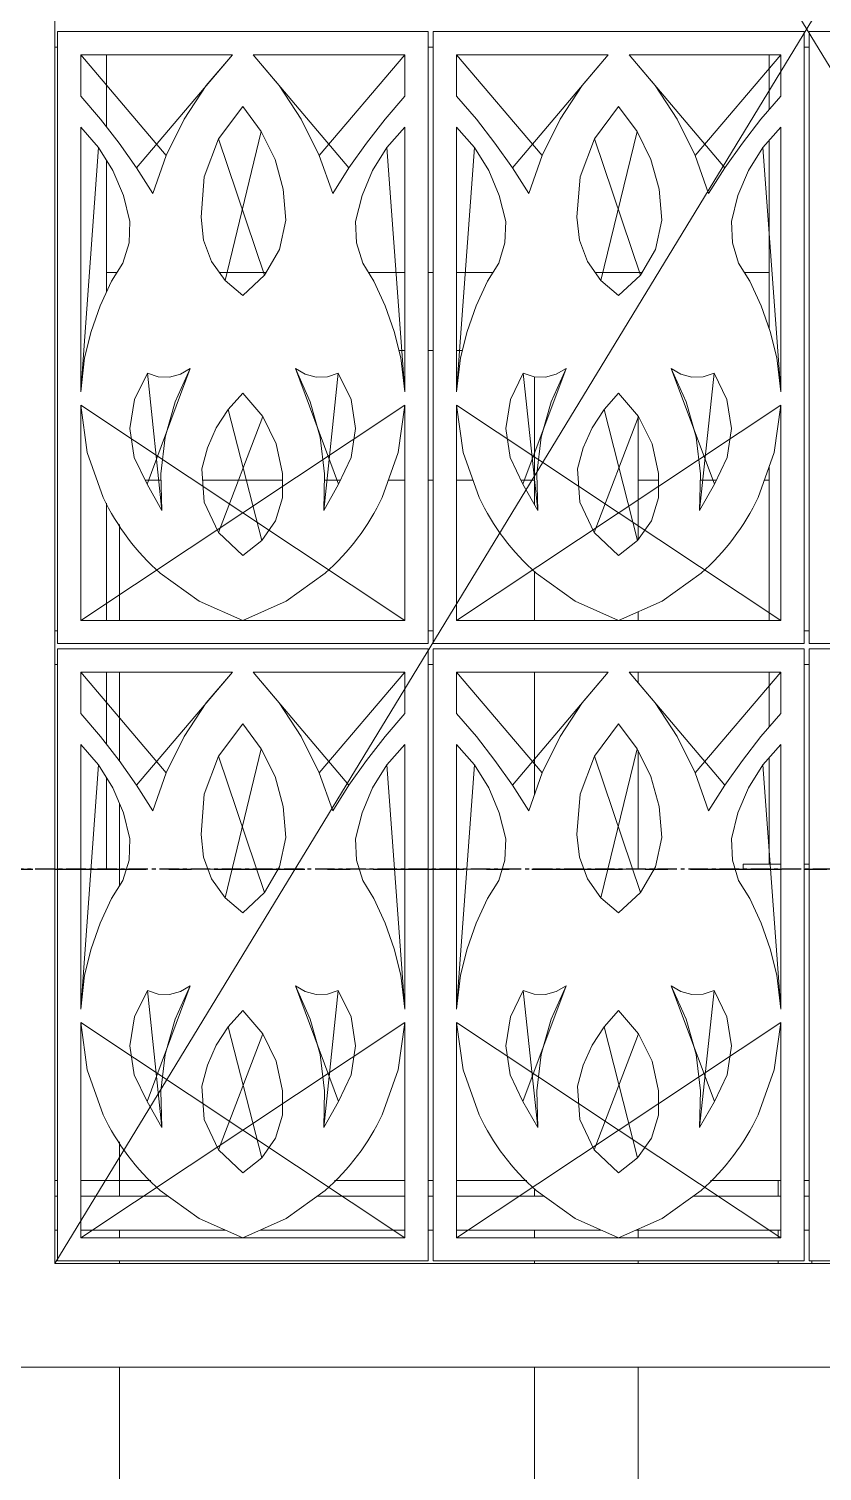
# Model space of a CAD drawing. Header units: millimetres. Extents: x -153298 to 620751, y -313239 to 250031.
# Drawn here: x 55608 to 57138, y 25166 to 27946 of the extents above; entities that cross this region are included whole.
import ezdxf

# ---------------------------------------------------------------- set-up
doc = ezdxf.new("R2010")
doc.units = ezdxf.units.MM
for name, pattern in [('CENTER', [2, 1.25, -0.25, 0.25, -0.25]), ('TA_GL_000.70000', [1.925, 0.7, -0.175, 0.175, -0.175, 0.7]), ('XKITLINE00', [0])]:
    doc.linetypes.add(name, pattern=pattern)
for name, color, linetype in [('000 - 0_SYM_DWG_GRIDLINE_MAIN_COLOR_251', 251, 'Continuous'), ('000 - EXISTING_BUILDING_MAIN_COLOR_251', 251, 'Continuous'), ('000 - EXISTING_BUILDING_MAIN_COLOR_3', 3, 'Continuous'), ('000 - GRID', 251, 'CENTER')]:
    doc.layers.add(name, color=color, linetype=linetype)
doc.layers.add('Part', color=2, linetype='Continuous', lineweight=0)
doc.styles.add('TA', font='', dxfattribs={"height": 4.5})
doc.styles.get('TA').set_extended_font_data('Cordia New')

# ---------------------------------------------------------------- blocks, each defined once
blk = doc.blocks.new('*A12811246')
at = {"layer": 'Part', "linetype": 'XKITLINE00', "lineweight": 0}
for p, q in [((503.858072, 14.447351), (503.858072, 16.416807)), ((505.458072, 13.900481), (505.458072, 15.81538)), ((503.858072, 12.658387), (503.858072, 13.416723)), ((505.458072, 12.658387), (505.458072, 12.791835)), ((503.858072, 9.973336), (503.858072, 11.862867)), ((505.458072, 11.697813), (505.458072, 11.863154)), ((505.458072, 8.822545), (505.458072, 10.654214)), ((503.858072, 3.778517), (503.858072, 3.896723)), ((503.858072, 3.138387), (503.858072, 3.258517)), ((505.458072, 3.138387), (505.458072, 3.258517)), ((503.858072, 2.742546), (503.858072, 2.782517)), ((505.458072, 2.742546), (505.458072, 2.782517)), ((503.858072, -3.177455), (503.858072, 1.142546)), ((505.458072, -3.177455), (505.458072, 1.142546))]:
    blk.add_line(p, q, dxfattribs=at)
blk = doc.blocks.new('*A12821247')
at = {"layer": 'Part', "linetype": 'XKITLINE00', "lineweight": 0}
for p, q in [((496.457912, 8.82254), (496.497911, 8.82254)), ((496.857919, 8.82254), (497.457888, 8.82254)), ((497.457888, 8.568038), (497.457888, 8.82254)), ((497.457888, 3.778517), (497.457888, 4.618911)), ((497.457888, 3.138387), (497.457888, 3.258517)), ((497.457888, 2.742546), (497.457888, 2.782517)), ((497.457888, -20.634477), (497.457888, 1.142546))]:
    blk.add_line(p, q, dxfattribs=at)
blk = doc.blocks.new('*A13051268')
at = {"layer": 'Part', "linetype": 'XKITLINE00', "lineweight": 0}
for p, q in [((496.457912, 8.822545), (496.497911, 8.822545)), ((496.857919, 8.822545), (497.561047, 8.822545)), ((498.821793, 8.822545), (499.902253, 8.822545)), ((501.154767, 8.822545), (501.857895, 8.822545)), ((502.217911, 8.822545), (502.297911, 8.822545)), ((502.657919, 8.822545), (503.361047, 8.822545)), ((504.621793, 8.822545), (505.702253, 8.822545)), ((506.954767, 8.822545), (507.657895, 8.822545)), ((508.017911, 8.822545), (508.097911, 8.822545)), ((496.457912, 4.022545), (496.497911, 4.022545)), ((496.857919, 4.022545), (497.941614, 4.022545)), ((500.7742, 4.022545), (501.857895, 4.022545)), ((502.217911, 4.022545), (502.297911, 4.022545)), ((502.657919, 4.022545), (503.741614, 4.022545)), ((506.5742, 4.022545), (507.657895, 4.022545)), ((508.017911, 4.022545), (508.097911, 4.022545))]:
    blk.add_line(p, q, dxfattribs=at)
blk = doc.blocks.new('*A17691722')
at = {"layer": '000 - EXISTING_BUILDING_MAIN_COLOR_3', "linetype": 'XKITLINE00', "lineweight": 0}
for p, q in [((496.457912, 40.822545), (519.657903, 2.742546)), ((519.657903, 40.822545), (496.457912, 2.742546)), ((496.457912, 2.742546), (496.457912, 40.822545)), ((496.457912, 2.742546), (519.657903, 2.742546)), ((398.857909, 1.142546), (521.257903, 1.142546))]:
    blk.add_line(p, q, dxfattribs=at)
blk = doc.blocks.new('*A17701723')
at = {"layer": 'Part', "linetype": 'XKITLINE00', "lineweight": 0}
for p, q in [((496.457912, 12.498517), (496.497911, 12.498517)), ((502.217911, 12.498517), (502.297911, 12.498517)), ((508.017911, 12.498517), (508.097911, 12.498517)), ((496.457912, 11.978517), (496.497911, 11.978517)), ((502.217911, 11.978517), (502.297911, 11.978517)), ((508.017911, 11.978517), (508.097911, 11.978517))]:
    blk.add_line(p, q, dxfattribs=at)
blk = doc.blocks.new('*A17711724')
at = {"layer": 'Part', "linetype": 'XKITLINE00', "lineweight": 0}
for p, q in [((496.457912, 21.498517), (496.497911, 21.498517)), ((502.217911, 21.498517), (502.297911, 21.498517)), ((508.017911, 21.498517), (508.097911, 21.498517))]:
    blk.add_line(p, q, dxfattribs=at)
blk = doc.blocks.new('*A17741727')
at = {"layer": 'Part', "linetype": 'XKITLINE00', "lineweight": 0}
for p, q in [((496.457912, 3.778517), (496.497911, 3.778517)), ((496.857919, 3.778517), (498.208691, 3.778517)), ((500.507123, 3.778517), (501.857895, 3.778517)), ((502.217911, 3.778517), (502.297911, 3.778517)), ((502.657919, 3.778517), (504.008691, 3.778517)), ((506.307123, 3.778517), (507.657895, 3.778517)), ((508.017911, 3.778517), (508.097911, 3.778517)), ((496.457912, 3.258517), (496.497911, 3.258517)), ((496.857919, 3.258517), (499.087711, 3.258517)), ((499.628117, 3.258517), (501.857895, 3.258517)), ((502.217911, 3.258517), (502.297911, 3.258517)), ((502.657919, 3.258517), (504.887711, 3.258517)), ((505.428117, 3.258517), (507.657895, 3.258517)), ((508.017911, 3.258517), (508.097911, 3.258517))]:
    blk.add_line(p, q, dxfattribs=at)
blk = doc.blocks.new('*A17821735')
at = {"layer": 'Part', "linetype": 'XKITLINE00', "lineweight": 0}
for p, q in [((497.257888, 18.022545), (497.41706, 18.022545)), ((498.998975, 18.022545), (499.717723, 18.022545)), ((501.298754, 18.022545), (501.857895, 18.022545)), ((502.217911, 18.022545), (502.297911, 18.022545)), ((502.657919, 18.022545), (503.21706, 18.022545)), ((504.798975, 18.022545), (505.517723, 18.022545)), ((507.098754, 18.022545), (507.477855, 18.022545)), ((508.457919, 18.022545), (509.01706, 18.022545)), ((510.598975, 18.022545), (511.317723, 18.022545)), ((512.898754, 18.022545), (513.457906, 18.022545)), ((501.768041, 16.822545), (501.857895, 16.822545)), ((502.217911, 16.822545), (502.297911, 16.822545)), ((502.657919, 16.822545), (502.747773, 16.822545)), ((508.457919, 16.822545), (508.547773, 16.822545)), ((513.368041, 16.822545), (513.457906, 16.822545))]:
    blk.add_line(p, q, dxfattribs=at)
blk = doc.blocks.new('*A17831736')
at = {"layer": 'Part', "linetype": 'XKITLINE00', "lineweight": 0}
for p, q in [((507.477855, 20.5352), (507.477855, 21.382575)), ((507.477855, 17.162535), (507.477855, 20.060929)), ((507.477855, 12.658387), (507.477855, 15.028372)), ((507.477855, 11.0152), (507.477855, 11.862575)), ((507.477855, 8.902545), (507.477855, 10.540929))]:
    blk.add_line(p, q, dxfattribs=at)
blk = doc.blocks.new('*A17851738')
at = {"layer": 'Part', "linetype": 'XKITLINE00', "lineweight": 0}
for p, q in [((507.0778, 8.902545), (507.657895, 8.902545)), ((507.0778, 8.822545), (507.0778, 8.902545)), ((508.017911, 8.902545), (508.097911, 8.902545)), ((508.457919, 8.902545), (508.6778, 8.902545)), ((508.6778, 8.822545), (508.6778, 8.902545)), ((507.0778, 8.822545), (507.657895, 8.822545)), ((508.017911, 8.822545), (508.097911, 8.822545)), ((508.457919, 8.822545), (508.6778, 8.822545))]:
    blk.add_line(p, q, dxfattribs=at)
blk = doc.blocks.new('*A18821831')
at = {"layer": 'Part', "linetype": 'XKITLINE00', "lineweight": 0}
for p, q in [((497.851866, 14.822545), (498.096596, 14.822545)), ((498.737393, 14.822545), (499.973782, 14.822545)), ((500.619218, 14.822545), (500.863948, 14.822545)), ((501.604797, 14.822545), (501.857895, 14.822545)), ((502.217911, 14.822545), (502.297911, 14.822545)), ((502.657919, 14.822545), (502.911017, 14.822545)), ((503.651866, 14.822545), (503.857937, 14.822545)), ((505.458241, 14.822545), (505.773782, 14.822545)), ((506.419218, 14.822545), (506.663948, 14.822545)), ((507.404797, 14.822545), (507.477855, 14.822545)), ((508.457919, 14.822545), (508.711017, 14.822545)), ((509.451866, 14.822545), (509.696596, 14.822545)), ((510.337393, 14.822545), (511.573782, 14.822545))]:
    blk.add_line(p, q, dxfattribs=at)
blk = doc.blocks.new('*A18831832')
at = {"layer": 'Part', "linetype": 'XKITLINE00', "lineweight": 0}
for p, q in [((503.857937, 14.447591), (503.857937, 16.416811)), ((503.857937, 12.658387), (503.857937, 13.416869)), ((503.857937, 9.972953), (503.857937, 11.862867))]:
    blk.add_line(p, q, dxfattribs=at)
blk = doc.blocks.new('*A18961845')
at = {"layer": 'Part', "linetype": 'XKITLINE00', "lineweight": 0}
for p, q in [((497.457906, 12.658387), (497.457906, 14.138881)), ((497.457906, 10.488857), (497.457906, 11.862695)), ((497.457906, 8.822545), (497.457906, 9.833771))]:
    blk.add_line(p, q, dxfattribs=at)
blk = doc.blocks.new('*A18971846')
at = {"layer": 'Part', "linetype": 'XKITLINE00', "lineweight": 0}
for p, q in [((505.458241, 13.900726), (505.458241, 15.815184)), ((505.458241, 12.658387), (505.458241, 12.79191)), ((505.458241, 11.697613), (505.458241, 11.863154)), ((505.458241, 8.822545), (505.458241, 10.653868))]:
    blk.add_line(p, q, dxfattribs=at)
blk = doc.blocks.new('*A19071856')
at = {"layer": 'Part', "linetype": 'XKITLINE00', "lineweight": 0}
for p, q in [((507.617855, 3.778517), (507.617855, 4.022545)), ((507.617855, 3.138387), (507.617855, 3.258517)), ((507.617855, 2.742546), (507.617855, 2.782517)), ((508.137855, 2.742546), (508.137855, 2.782517))]:
    blk.add_line(p, q, dxfattribs=at)
blk = doc.blocks.new('*A19081857')
at = {"layer": 'Part', "linetype": 'XKITLINE00', "lineweight": 0}
for p, q in [((497.257888, 20.267144), (497.257888, 21.382638)), ((497.257888, 17.72333), (497.257888, 19.752989)), ((497.257888, 12.658387), (497.257888, 14.469614)), ((497.257888, 10.747144), (497.257888, 11.862638)), ((497.257888, 8.822545), (497.257888, 10.232989)), ((496.457912, 8.822545), (496.497911, 8.822545)), ((496.857919, 8.822545), (497.257888, 8.822545))]:
    blk.add_line(p, q, dxfattribs=at)
blk = doc.blocks.new('*A19101859')
at = {"layer": '000 - EXISTING_BUILDING_MAIN_COLOR_251', "linetype": 'XKITLINE00', "lineweight": 0}
for p, q in [((496.497911, 12.302517), (496.497911, 21.742517)), ((496.497911, 21.742517), (502.217911, 21.742517)), ((502.217911, 21.742517), (502.217911, 12.302517)), ((502.297911, 12.302517), (502.297911, 21.742517)), ((502.297911, 21.742517), (508.017911, 21.742517)), ((508.017911, 21.742517), (508.017911, 12.302517)), ((513.817911, 21.742517), (508.097911, 21.742517)), ((508.097911, 21.742517), (508.097911, 12.302517)), ((496.857919, 21.382523), (499.197671, 21.383195)), ((498.177312, 19.830619), (496.857919, 21.382523)), ((496.857919, 20.745377), (496.857919, 21.382523)), ((499.197671, 21.383195), (497.718825, 19.638561)), ((499.197671, 21.383195), (498.795711, 20.90812)), ((500.996989, 19.638561), (499.518143, 21.383195)), ((499.920103, 20.90812), (499.518143, 21.383195)), ((499.518143, 21.383195), (501.857895, 21.382523)), ((501.857895, 21.382523), (500.538502, 19.830619)), ((501.857895, 21.382523), (501.857895, 20.745377)), ((502.657919, 21.382523), (504.997671, 21.383195)), ((503.977312, 19.830619), (502.657919, 21.382523)), ((502.657919, 20.745377), (502.657919, 21.382523)), ((504.997671, 21.383195), (503.518825, 19.638561)), ((504.997671, 21.383195), (504.595711, 20.90812)), ((506.796989, 19.638561), (505.318143, 21.383195)), ((505.720103, 20.90812), (505.318143, 21.383195)), ((505.318143, 21.383195), (507.657895, 21.382523)), ((507.657895, 21.382523), (506.338502, 19.830619)), ((507.657895, 21.382523), (507.657895, 20.745377)), ((497.162219, 20.39014), (496.857919, 20.745377)), ((498.795711, 20.90812), (498.453931, 20.388068)), ((500.261883, 20.388068), (499.920103, 20.90812)), ((501.553595, 20.39014), (501.857895, 20.745377)), ((502.962219, 20.39014), (502.657919, 20.745377)), ((504.595711, 20.90812), (504.253931, 20.388068)), ((506.061883, 20.388068), (505.720103, 20.90812)), ((507.353595, 20.39014), (507.657895, 20.745377)), ((498.984028, 20.086175), (499.357895, 20.585694)), ((499.357895, 20.585694), (499.644908, 20.201065)), ((504.784028, 20.086175), (505.157895, 20.585694)), ((505.157895, 20.585694), (505.444908, 20.201065)), ((496.857919, 20.266434), (496.857919, 16.186434)), ((497.132936, 19.952518), (496.857919, 20.266434)), ((497.449402, 20.020927), (497.162219, 20.39014)), ((498.453931, 20.388068), (498.177312, 19.830619)), ((500.538502, 19.830619), (500.261883, 20.388068)), ((501.553595, 20.39014), (501.266412, 20.020927)), ((501.582878, 19.952518), (501.857895, 20.266434)), ((501.857895, 20.266434), (501.857895, 16.186434)), ((502.657919, 20.266434), (502.657919, 16.186434)), ((502.932936, 19.952518), (502.657919, 20.266434)), ((503.249402, 20.020927), (502.962219, 20.39014)), ((504.253931, 20.388068), (503.977312, 19.830619)), ((506.338502, 19.830619), (506.061883, 20.388068)), ((507.353595, 20.39014), (507.066412, 20.020927)), ((507.382878, 19.952518), (507.657895, 20.266434)), ((507.657895, 20.266434), (507.657895, 16.186434)), ((497.718825, 19.638561), (497.449402, 20.020927)), ((498.763857, 19.502377), (498.984028, 20.086175)), ((498.984028, 20.086175), (499.695296, 17.983653)), ((499.644908, 20.201065), (499.084853, 17.901446)), ((499.644908, 20.201065), (499.856162, 19.770151)), ((501.266412, 20.020927), (500.996989, 19.638561)), ((503.518825, 19.638561), (503.249402, 20.020927)), ((504.563857, 19.502377), (504.784028, 20.086175)), ((504.784028, 20.086175), (505.495296, 17.983653)), ((505.444908, 20.201065), (504.884853, 17.901446)), ((505.444908, 20.201065), (505.656162, 19.770151)), ((507.066412, 20.020927), (506.796989, 19.638561)), ((497.132936, 19.952518), (496.857919, 16.186434)), ((497.132936, 19.952518), (497.354443, 19.598805)), ((498.177312, 19.830619), (497.969888, 19.243897)), ((500.745926, 19.243897), (500.538502, 19.830619)), ((501.361371, 19.598805), (501.582878, 19.952518)), ((501.582878, 19.952518), (501.857895, 16.186434)), ((502.932936, 19.952518), (502.657919, 16.186434)), ((502.932936, 19.952518), (503.154443, 19.598805)), ((503.977312, 19.830619), (503.769888, 19.243897)), ((506.545926, 19.243897), (506.338502, 19.830619)), ((507.161371, 19.598805), (507.382878, 19.952518)), ((507.382878, 19.952518), (507.657895, 16.186434)), ((497.354443, 19.598805), (497.516785, 19.214328)), ((497.969888, 19.243897), (497.718825, 19.638561)), ((499.856162, 19.770151), (499.984427, 19.307697)), ((500.996989, 19.638561), (500.745926, 19.243897)), ((501.199029, 19.214328), (501.361371, 19.598805)), ((503.154443, 19.598805), (503.316785, 19.214328)), ((503.769888, 19.243897), (503.518825, 19.638561)), ((505.656162, 19.770151), (505.784427, 19.307697)), ((506.796989, 19.638561), (506.545926, 19.243897)), ((506.999029, 19.214328), (507.161371, 19.598805)), ((498.714758, 18.880376), (498.763857, 19.502377)), ((504.514758, 18.880376), (504.563857, 19.502377)), ((497.615815, 18.808901), (497.516785, 19.214328)), ((500.025313, 18.829529), (499.984427, 19.307697)), ((501.099998, 18.808901), (501.199029, 19.214328)), ((503.415815, 18.808901), (503.316785, 19.214328)), ((505.825313, 18.829529), (505.784427, 19.307697)), ((506.899998, 18.808901), (506.999029, 19.214328)), ((497.615815, 18.808901), (497.603508, 18.481042)), ((498.752504, 18.525819), (498.714758, 18.880376)), ((500.025313, 18.829529), (499.924698, 18.381468)), ((501.112306, 18.481042), (501.099998, 18.808901)), ((503.415815, 18.808901), (503.403508, 18.481042)), ((504.552504, 18.525819), (504.514758, 18.880376)), ((505.825313, 18.829529), (505.724698, 18.381468)), ((506.912306, 18.481042), (506.899998, 18.808901)), ((497.603508, 18.481042), (497.50734, 18.167363)), ((498.878596, 18.192297), (498.752504, 18.525819)), ((501.208474, 18.167363), (501.112306, 18.481042)), ((503.403508, 18.481042), (503.30734, 18.167363)), ((504.678596, 18.192297), (504.552504, 18.525819)), ((507.008474, 18.167363), (506.912306, 18.481042)), ((499.924698, 18.381468), (499.695296, 17.983653)), ((505.724698, 18.381468), (505.495296, 17.983653)), ((497.333773, 17.888944), (497.50734, 18.167363)), ((499.084853, 17.901446), (498.878596, 18.192297)), ((501.382041, 17.888944), (501.208474, 18.167363)), ((503.133773, 17.888944), (503.30734, 18.167363)), ((504.884853, 17.901446), (504.678596, 18.192297)), ((507.182041, 17.888944), (507.008474, 18.167363)), ((497.333773, 17.888944), (497.159609, 17.508841)), ((499.357895, 17.672135), (499.084853, 17.901446)), ((499.695296, 17.983653), (499.357895, 17.672135)), ((501.556205, 17.508841), (501.382041, 17.888944)), ((503.133773, 17.888944), (502.959609, 17.508841)), ((505.157895, 17.672135), (504.884853, 17.901446)), ((505.495296, 17.983653), (505.157895, 17.672135)), ((507.356205, 17.508841), (507.182041, 17.888944)), ((497.159609, 17.508841), (497.021038, 17.114367)), ((501.694776, 17.114367), (501.556205, 17.508841)), ((502.959609, 17.508841), (502.821038, 17.114367)), ((507.494776, 17.114367), (507.356205, 17.508841)), ((497.021038, 17.114367), (496.919228, 16.708848)), ((501.796585, 16.708848), (501.694776, 17.114367)), ((502.821038, 17.114367), (502.719228, 16.708848)), ((507.596585, 16.708848), (507.494776, 17.114367)), ((496.919228, 16.708848), (496.857919, 16.186434)), ((501.857895, 16.186434), (501.796585, 16.708848)), ((502.719228, 16.708848), (502.657919, 16.186434)), ((507.657895, 16.186434), (507.596585, 16.708848)), ((497.687051, 16.065111), (497.886307, 16.471741)), ((498.545884, 16.545792), (497.881119, 14.761918)), ((497.886307, 16.471741), (498.108994, 14.356827)), ((497.886307, 16.471741), (498.05231, 16.41699)), ((498.545884, 16.545792), (498.31483, 16.029249)), ((498.396155, 16.455593), (498.545884, 16.545792)), ((500.16993, 16.545792), (500.834695, 14.761918)), ((500.400984, 16.029249), (500.16993, 16.545792)), ((500.16993, 16.545792), (500.319659, 16.455593)), ((500.829507, 16.471741), (500.60682, 14.356827)), ((500.663504, 16.41699), (500.829507, 16.471741)), ((500.829507, 16.471741), (501.028763, 16.065111)), ((503.487051, 16.065111), (503.686307, 16.471741)), ((504.345884, 16.545792), (503.681119, 14.761918)), ((503.686307, 16.471741), (503.908994, 14.356827)), ((503.686307, 16.471741), (503.85231, 16.41699)), ((504.345884, 16.545792), (504.11483, 16.029249)), ((504.196155, 16.455593), (504.345884, 16.545792)), ((505.96993, 16.545792), (506.634695, 14.761918)), ((506.200984, 16.029249), (505.96993, 16.545792)), ((505.96993, 16.545792), (506.119659, 16.455593)), ((506.629507, 16.471741), (506.40682, 14.356827)), ((506.463504, 16.41699), (506.629507, 16.471741)), ((506.629507, 16.471741), (506.828763, 16.065111)), ((498.05231, 16.41699), (498.22702, 16.411456)), ((498.22702, 16.411456), (498.396155, 16.455593)), ((500.319659, 16.455593), (500.488793, 16.411456)), ((500.488793, 16.411456), (500.663504, 16.41699)), ((503.85231, 16.41699), (504.02702, 16.411456)), ((504.02702, 16.411456), (504.196155, 16.455593)), ((506.119659, 16.455593), (506.288793, 16.411456)), ((506.288793, 16.411456), (506.463504, 16.41699)), ((497.617637, 15.617637), (497.687051, 16.065111)), ((498.31483, 16.029249), (498.163059, 15.484118)), ((499.132818, 15.912025), (499.357895, 16.16272)), ((499.357895, 16.16272), (499.665902, 15.80632)), ((500.552755, 15.484118), (500.400984, 16.029249)), ((501.028763, 16.065111), (501.098177, 15.617637)), ((503.417637, 15.617637), (503.487051, 16.065111)), ((504.11483, 16.029249), (503.963059, 15.484118)), ((504.932818, 15.912025), (505.157895, 16.16272)), ((505.157895, 16.16272), (505.465902, 15.80632)), ((506.352755, 15.484118), (506.200984, 16.029249)), ((506.828763, 16.065111), (506.898177, 15.617637)), ((501.857895, 12.658387), (496.857919, 15.978957)), ((501.857895, 15.978957), (496.857919, 12.658387)), ((496.857919, 12.658387), (496.857919, 15.978957)), ((496.857919, 15.978957), (496.959356, 15.249821)), ((498.94957, 15.62931), (499.132818, 15.912025)), ((499.665902, 15.80632), (498.982075, 14.014752)), ((499.132818, 15.912025), (499.651025, 13.890287)), ((499.665902, 15.80632), (499.87561, 15.384524)), ((501.756458, 15.249821), (501.857895, 15.978957)), ((501.857895, 15.978957), (501.857895, 12.658387)), ((507.657895, 12.658387), (502.657919, 15.978957)), ((507.657895, 15.978957), (502.657919, 12.658387)), ((502.657919, 12.658387), (502.657919, 15.978957)), ((502.657919, 15.978957), (502.759356, 15.249821)), ((504.74957, 15.62931), (504.932818, 15.912025)), ((505.465902, 15.80632), (504.782075, 14.014752)), ((504.932818, 15.912025), (505.451025, 13.890287)), ((505.465902, 15.80632), (505.67561, 15.384524)), ((507.556458, 15.249821), (507.657895, 15.978957)), ((507.657895, 15.978957), (507.657895, 12.658387)), ((497.684335, 15.16975), (497.617637, 15.617637)), ((498.812631, 15.321487), (498.94957, 15.62931)), ((501.098177, 15.617637), (501.031479, 15.16975)), ((503.484335, 15.16975), (503.417637, 15.617637)), ((504.612631, 15.321487), (504.74957, 15.62931)), ((506.898177, 15.617637), (506.831479, 15.16975)), ((498.163059, 15.484118), (498.093936, 14.922491)), ((499.87561, 15.384524), (499.973846, 14.92383)), ((500.621878, 14.922491), (500.552755, 15.484118)), ((503.963059, 15.484118), (503.893936, 14.922491)), ((505.67561, 15.384524), (505.773846, 14.92383)), ((506.421878, 14.922491), (506.352755, 15.484118)), ((496.959356, 15.249821), (497.205602, 14.55607)), ((497.881119, 14.761918), (497.684335, 15.16975)), ((498.725347, 14.996081), (498.812631, 15.321487)), ((501.031479, 15.16975), (500.834695, 14.761918)), ((501.510212, 14.55607), (501.756458, 15.249821)), ((502.759356, 15.249821), (503.005602, 14.55607)), ((503.681119, 14.761918), (503.484335, 15.16975)), ((504.525347, 14.996081), (504.612631, 15.321487)), ((506.831479, 15.16975), (506.634695, 14.761918)), ((507.310212, 14.55607), (507.556458, 15.249821)), ((498.093936, 14.922491), (498.108994, 14.356827)), ((498.761087, 14.481185), (498.725347, 14.996081)), ((499.97361, 14.551665), (499.973846, 14.92383)), ((500.60682, 14.356827), (500.621878, 14.922491)), ((503.893936, 14.922491), (503.908994, 14.356827)), ((504.561087, 14.481185), (504.525347, 14.996081)), ((505.77361, 14.551665), (505.773846, 14.92383)), ((506.40682, 14.356827), (506.421878, 14.922491)), ((498.108994, 14.356827), (497.881119, 14.761918)), ((500.834695, 14.761918), (500.60682, 14.356827)), ((503.908994, 14.356827), (503.681119, 14.761918)), ((506.634695, 14.761918), (506.40682, 14.356827)), ((498.982075, 14.014752), (498.761087, 14.481185)), ((499.97361, 14.551665), (499.862653, 14.196425)), ((504.782075, 14.014752), (504.561087, 14.481185)), ((505.77361, 14.551665), (505.662653, 14.196425)), ((499.357895, 13.660981), (498.982075, 14.014752)), ((499.862653, 14.196425), (499.651025, 13.890287)), ((505.157895, 13.660981), (504.782075, 14.014752)), ((505.662653, 14.196425), (505.451025, 13.890287)), ((499.651025, 13.890287), (499.357895, 13.660981)), ((505.451025, 13.890287), (505.157895, 13.660981)), ((498.086609, 13.385891), (498.685244, 12.957448)), ((500.03057, 12.957448), (500.629205, 13.385891)), ((503.886609, 13.385891), (504.485244, 12.957448)), ((505.83057, 12.957448), (506.429205, 13.385891)), ((498.685244, 12.957448), (499.357919, 12.658387)), ((499.357919, 12.658387), (500.03057, 12.957448)), ((504.485244, 12.957448), (505.157919, 12.658387)), ((505.157919, 12.658387), (505.83057, 12.957448)), ((501.857895, 12.658387), (496.857919, 12.658387)), ((507.657895, 12.658387), (502.657919, 12.658387)), ((502.217911, 12.302517), (496.497911, 12.302517)), ((508.017911, 12.302517), (502.297911, 12.302517)), ((508.097911, 12.302517), (513.817911, 12.302517)), ((496.497911, 2.782517), (496.497911, 12.222517)), ((496.497911, 12.222517), (502.217911, 12.222517)), ((502.217911, 12.222517), (502.217911, 2.782517)), ((502.297911, 2.782517), (502.297911, 12.222517)), ((502.297911, 12.222517), (508.017911, 12.222517)), ((508.017911, 12.222517), (508.017911, 2.782517)), ((513.817911, 12.222517), (508.097911, 12.222517)), ((508.097911, 12.222517), (508.097911, 2.782517)), ((496.857919, 11.862523), (499.197671, 11.863195)), ((498.177312, 10.310619), (496.857919, 11.862523)), ((496.857919, 11.225377), (496.857919, 11.862523)), ((499.197671, 11.863195), (497.718825, 10.118561)), ((499.197671, 11.863195), (498.795711, 11.38812)), ((500.996989, 10.118561), (499.518143, 11.863195)), ((499.920103, 11.38812), (499.518143, 11.863195)), ((499.518143, 11.863195), (501.857895, 11.862523)), ((501.857895, 11.862523), (500.538502, 10.310619)), ((501.857895, 11.862523), (501.857895, 11.225377)), ((502.657919, 11.862523), (504.997671, 11.863195)), ((503.977312, 10.310619), (502.657919, 11.862523)), ((502.657919, 11.225377), (502.657919, 11.862523)), ((504.997671, 11.863195), (503.518825, 10.118561)), ((504.997671, 11.863195), (504.595711, 11.38812)), ((506.796989, 10.118561), (505.318143, 11.863195)), ((505.720103, 11.38812), (505.318143, 11.863195)), ((505.318143, 11.863195), (507.657895, 11.862523)), ((507.657895, 11.862523), (506.338502, 10.310619)), ((507.657895, 11.862523), (507.657895, 11.225377)), ((498.795711, 11.38812), (498.453931, 10.868068)), ((500.261883, 10.868068), (499.920103, 11.38812)), ((504.595711, 11.38812), (504.253931, 10.868068)), ((506.061883, 10.868068), (505.720103, 11.38812)), ((497.162219, 10.87014), (496.857919, 11.225377)), ((501.553595, 10.87014), (501.857895, 11.225377)), ((502.962219, 10.87014), (502.657919, 11.225377)), ((507.353595, 10.87014), (507.657895, 11.225377)), ((498.984028, 10.566175), (499.357895, 11.065694)), ((499.357895, 11.065694), (499.644908, 10.681065)), ((504.784028, 10.566175), (505.157895, 11.065694)), ((505.157895, 11.065694), (505.444908, 10.681065)), ((496.857919, 10.746434), (496.857919, 6.666434)), ((497.132936, 10.432518), (496.857919, 10.746434)), ((497.449402, 10.500927), (497.162219, 10.87014)), ((498.453931, 10.868068), (498.177312, 10.310619)), ((499.644908, 10.681065), (499.084853, 8.381446)), ((499.644908, 10.681065), (499.856162, 10.250151)), ((500.538502, 10.310619), (500.261883, 10.868068)), ((501.553595, 10.87014), (501.266412, 10.500927)), ((501.582878, 10.432518), (501.857895, 10.746434)), ((501.857895, 10.746434), (501.857895, 6.666434)), ((502.657919, 10.746434), (502.657919, 6.666434)), ((502.932936, 10.432518), (502.657919, 10.746434)), ((503.249402, 10.500927), (502.962219, 10.87014)), ((504.253931, 10.868068), (503.977312, 10.310619)), ((505.444908, 10.681065), (504.884853, 8.381446)), ((505.444908, 10.681065), (505.656162, 10.250151)), ((506.338502, 10.310619), (506.061883, 10.868068)), ((507.353595, 10.87014), (507.066412, 10.500927)), ((507.382878, 10.432518), (507.657895, 10.746434)), ((507.657895, 10.746434), (507.657895, 6.666434)), ((497.718825, 10.118561), (497.449402, 10.500927)), ((498.763857, 9.982377), (498.984028, 10.566175)), ((498.984028, 10.566175), (499.695296, 8.463653)), ((501.266412, 10.500927), (500.996989, 10.118561)), ((503.518825, 10.118561), (503.249402, 10.500927)), ((504.563857, 9.982377), (504.784028, 10.566175)), ((504.784028, 10.566175), (505.495296, 8.463653)), ((507.066412, 10.500927), (506.796989, 10.118561)), ((497.132936, 10.432518), (496.857919, 6.666434)), ((497.132936, 10.432518), (497.354443, 10.078805)), ((498.177312, 10.310619), (497.969888, 9.723897)), ((499.856162, 10.250151), (499.984427, 9.787697)), ((500.745926, 9.723897), (500.538502, 10.310619)), ((501.361371, 10.078805), (501.582878, 10.432518)), ((501.582878, 10.432518), (501.857895, 6.666434)), ((502.932936, 10.432518), (502.657919, 6.666434)), ((502.932936, 10.432518), (503.154443, 10.078805)), ((503.977312, 10.310619), (503.769888, 9.723897)), ((505.656162, 10.250151), (505.784427, 9.787697)), ((506.545926, 9.723897), (506.338502, 10.310619)), ((507.161371, 10.078805), (507.382878, 10.432518)), ((507.382878, 10.432518), (507.657895, 6.666434)), ((497.354443, 10.078805), (497.516785, 9.694328)), ((497.969888, 9.723897), (497.718825, 10.118561)), ((500.996989, 10.118561), (500.745926, 9.723897)), ((501.199029, 9.694328), (501.361371, 10.078805)), ((503.154443, 10.078805), (503.316785, 9.694328)), ((503.769888, 9.723897), (503.518825, 10.118561)), ((506.796989, 10.118561), (506.545926, 9.723897)), ((506.999029, 9.694328), (507.161371, 10.078805)), ((498.714758, 9.360376), (498.763857, 9.982377)), ((500.025313, 9.309529), (499.984427, 9.787697)), ((504.514758, 9.360376), (504.563857, 9.982377)), ((505.825313, 9.309529), (505.784427, 9.787697)), ((497.615815, 9.288901), (497.516785, 9.694328)), ((501.099998, 9.288901), (501.199029, 9.694328)), ((503.415815, 9.288901), (503.316785, 9.694328)), ((506.899998, 9.288901), (506.999029, 9.694328)), ((498.752504, 9.005819), (498.714758, 9.360376)), ((504.552504, 9.005819), (504.514758, 9.360376)), ((497.615815, 9.288901), (497.603508, 8.961042)), ((500.025313, 9.309529), (499.924698, 8.861468)), ((501.112306, 8.961042), (501.099998, 9.288901)), ((503.415815, 9.288901), (503.403508, 8.961042)), ((505.825313, 9.309529), (505.724698, 8.861468)), ((506.912306, 8.961042), (506.899998, 9.288901)), ((497.603508, 8.961042), (497.50734, 8.647363)), ((498.878596, 8.672297), (498.752504, 9.005819)), ((501.208474, 8.647363), (501.112306, 8.961042)), ((503.403508, 8.961042), (503.30734, 8.647363)), ((504.678596, 8.672297), (504.552504, 9.005819)), ((507.008474, 8.647363), (506.912306, 8.961042)), ((499.924698, 8.861468), (499.695296, 8.463653)), ((505.724698, 8.861468), (505.495296, 8.463653)), ((497.333773, 8.368944), (497.50734, 8.647363)), ((499.084853, 8.381446), (498.878596, 8.672297)), ((499.695296, 8.463653), (499.357895, 8.152135)), ((501.382041, 8.368944), (501.208474, 8.647363)), ((503.133773, 8.368944), (503.30734, 8.647363)), ((504.884853, 8.381446), (504.678596, 8.672297)), ((505.495296, 8.463653), (505.157895, 8.152135)), ((507.182041, 8.368944), (507.008474, 8.647363)), ((497.333773, 8.368944), (497.159609, 7.988841)), ((499.357895, 8.152135), (499.084853, 8.381446)), ((501.556205, 7.988841), (501.382041, 8.368944)), ((503.133773, 8.368944), (502.959609, 7.988841)), ((505.157895, 8.152135), (504.884853, 8.381446)), ((507.356205, 7.988841), (507.182041, 8.368944)), ((497.159609, 7.988841), (497.021038, 7.594367)), ((501.694776, 7.594367), (501.556205, 7.988841)), ((502.959609, 7.988841), (502.821038, 7.594367)), ((507.494776, 7.594367), (507.356205, 7.988841)), ((497.021038, 7.594367), (496.919228, 7.188848)), ((501.796585, 7.188848), (501.694776, 7.594367)), ((502.821038, 7.594367), (502.719228, 7.188848)), ((507.596585, 7.188848), (507.494776, 7.594367)), ((496.919228, 7.188848), (496.857919, 6.666434)), ((501.857895, 6.666434), (501.796585, 7.188848)), ((502.719228, 7.188848), (502.657919, 6.666434)), ((507.657895, 6.666434), (507.596585, 7.188848)), ((497.687051, 6.545111), (497.886307, 6.951741)), ((498.545884, 7.025792), (497.881119, 5.241918)), ((497.886307, 6.951741), (498.108994, 4.836827)), ((497.886307, 6.951741), (498.05231, 6.89699)), ((498.05231, 6.89699), (498.22702, 6.891456)), ((498.22702, 6.891456), (498.396155, 6.935593)), ((498.545884, 7.025792), (498.31483, 6.509249)), ((498.396155, 6.935593), (498.545884, 7.025792)), ((500.16993, 7.025792), (500.834695, 5.241918)), ((500.400984, 6.509249), (500.16993, 7.025792)), ((500.16993, 7.025792), (500.319659, 6.935593)), ((500.319659, 6.935593), (500.488793, 6.891456)), ((500.488793, 6.891456), (500.663504, 6.89699)), ((500.829507, 6.951741), (500.60682, 4.836827)), ((500.663504, 6.89699), (500.829507, 6.951741)), ((500.829507, 6.951741), (501.028763, 6.545111)), ((503.487051, 6.545111), (503.686307, 6.951741)), ((504.345884, 7.025792), (503.681119, 5.241918)), ((503.686307, 6.951741), (503.908994, 4.836827)), ((503.686307, 6.951741), (503.85231, 6.89699)), ((503.85231, 6.89699), (504.02702, 6.891456)), ((504.02702, 6.891456), (504.196155, 6.935593)), ((504.345884, 7.025792), (504.11483, 6.509249)), ((504.196155, 6.935593), (504.345884, 7.025792)), ((505.96993, 7.025792), (506.634695, 5.241918)), ((506.200984, 6.509249), (505.96993, 7.025792)), ((505.96993, 7.025792), (506.119659, 6.935593)), ((506.119659, 6.935593), (506.288793, 6.891456)), ((506.288793, 6.891456), (506.463504, 6.89699)), ((506.629507, 6.951741), (506.40682, 4.836827)), ((506.463504, 6.89699), (506.629507, 6.951741)), ((506.629507, 6.951741), (506.828763, 6.545111)), ((501.857895, 3.138387), (496.857919, 6.458957)), ((501.857895, 6.458957), (496.857919, 3.138387)), ((496.857919, 3.138387), (496.857919, 6.458957)), ((496.857919, 6.458957), (496.959356, 5.729821)), ((497.617637, 6.097637), (497.687051, 6.545111)), ((498.31483, 6.509249), (498.163059, 5.964118)), ((499.132818, 6.392025), (499.357895, 6.64272)), ((499.357895, 6.64272), (499.665902, 6.28632)), ((500.552755, 5.964118), (500.400984, 6.509249)), ((501.028763, 6.545111), (501.098177, 6.097637)), ((501.756458, 5.729821), (501.857895, 6.458957)), ((501.857895, 6.458957), (501.857895, 3.138387)), ((507.657895, 3.138387), (502.657919, 6.458957)), ((507.657895, 6.458957), (502.657919, 3.138387)), ((502.657919, 3.138387), (502.657919, 6.458957)), ((502.657919, 6.458957), (502.759356, 5.729821)), ((503.417637, 6.097637), (503.487051, 6.545111)), ((504.11483, 6.509249), (503.963059, 5.964118)), ((504.932818, 6.392025), (505.157895, 6.64272)), ((505.157895, 6.64272), (505.465902, 6.28632)), ((506.352755, 5.964118), (506.200984, 6.509249)), ((506.828763, 6.545111), (506.898177, 6.097637)), ((507.556458, 5.729821), (507.657895, 6.458957)), ((507.657895, 6.458957), (507.657895, 3.138387)), ((498.94957, 6.10931), (499.132818, 6.392025)), ((499.665902, 6.28632), (498.982075, 4.494752)), ((499.132818, 6.392025), (499.651025, 4.370287)), ((499.665902, 6.28632), (499.87561, 5.864524)), ((504.74957, 6.10931), (504.932818, 6.392025)), ((505.465902, 6.28632), (504.782075, 4.494752)), ((504.932818, 6.392025), (505.451025, 4.370287)), ((505.465902, 6.28632), (505.67561, 5.864524)), ((497.684335, 5.64975), (497.617637, 6.097637)), ((498.812631, 5.801487), (498.94957, 6.10931)), ((501.098177, 6.097637), (501.031479, 5.64975)), ((503.484335, 5.64975), (503.417637, 6.097637)), ((504.612631, 5.801487), (504.74957, 6.10931)), ((506.898177, 6.097637), (506.831479, 5.64975)), ((498.163059, 5.964118), (498.093936, 5.402491)), ((498.725347, 5.476081), (498.812631, 5.801487)), ((499.87561, 5.864524), (499.973846, 5.40383)), ((500.621878, 5.402491), (500.552755, 5.964118)), ((503.963059, 5.964118), (503.893936, 5.402491)), ((504.525347, 5.476081), (504.612631, 5.801487)), ((505.67561, 5.864524), (505.773846, 5.40383)), ((506.421878, 5.402491), (506.352755, 5.964118)), ((496.959356, 5.729821), (497.205602, 5.03607)), ((497.881119, 5.241918), (497.684335, 5.64975)), ((501.031479, 5.64975), (500.834695, 5.241918)), ((501.510212, 5.03607), (501.756458, 5.729821)), ((502.759356, 5.729821), (503.005602, 5.03607)), ((503.681119, 5.241918), (503.484335, 5.64975)), ((506.831479, 5.64975), (506.634695, 5.241918)), ((507.310212, 5.03607), (507.556458, 5.729821)), ((498.093936, 5.402491), (498.108994, 4.836827)), ((498.761087, 4.961185), (498.725347, 5.476081)), ((499.97361, 5.031665), (499.973846, 5.40383)), ((500.60682, 4.836827), (500.621878, 5.402491)), ((503.893936, 5.402491), (503.908994, 4.836827)), ((504.561087, 4.961185), (504.525347, 5.476081)), ((505.77361, 5.031665), (505.773846, 5.40383)), ((506.40682, 4.836827), (506.421878, 5.402491)), ((498.108994, 4.836827), (497.881119, 5.241918)), ((500.834695, 5.241918), (500.60682, 4.836827)), ((503.908994, 4.836827), (503.681119, 5.241918)), ((506.634695, 5.241918), (506.40682, 4.836827)), ((498.982075, 4.494752), (498.761087, 4.961185)), ((499.97361, 5.031665), (499.862653, 4.676425)), ((504.782075, 4.494752), (504.561087, 4.961185)), ((505.77361, 5.031665), (505.662653, 4.676425)), ((499.862653, 4.676425), (499.651025, 4.370287)), ((505.662653, 4.676425), (505.451025, 4.370287)), ((499.357895, 4.140981), (498.982075, 4.494752)), ((505.157895, 4.140981), (504.782075, 4.494752)), ((499.651025, 4.370287), (499.357895, 4.140981)), ((505.451025, 4.370287), (505.157895, 4.140981)), ((498.086609, 3.865891), (498.685244, 3.437448)), ((500.03057, 3.437448), (500.629205, 3.865891)), ((503.886609, 3.865891), (504.485244, 3.437448)), ((505.83057, 3.437448), (506.429205, 3.865891)), ((498.685244, 3.437448), (499.357919, 3.138387)), ((499.357919, 3.138387), (500.03057, 3.437448)), ((504.485244, 3.437448), (505.157919, 3.138387)), ((505.157919, 3.138387), (505.83057, 3.437448)), ((501.857895, 3.138387), (496.857919, 3.138387)), ((507.657895, 3.138387), (502.657919, 3.138387)), ((502.217911, 2.782517), (496.497911, 2.782517)), ((508.017911, 2.782517), (502.297911, 2.782517)), ((508.097911, 2.782517), (513.817911, 2.782517))]:
    blk.add_line(p, q, dxfattribs=at)
for centre, start, end in [((500.490858, 16.112746), 205.353329, 228.597597), ((498.224956, 16.112746), 311.402403, 334.646671), ((506.290858, 16.112746), 205.353329, 228.597597), ((504.024956, 16.112746), 311.402403, 334.646671), ((500.490858, 6.592746), 205.353329, 228.597597), ((498.224956, 6.592746), 311.402403, 334.646671), ((506.290858, 6.592746), 205.353329, 228.597597), ((504.024956, 6.592746), 311.402403, 334.646671)]:
    blk.add_arc(centre, 3.635402, start, end, dxfattribs=at)
blk = doc.blocks.new('*U6394')
at = {"layer": '000 - 0_SYM_DWG_GRIDLINE_MAIN_COLOR_251', "color": 0, "linetype": 'ByBlock', "ltscale": 5}
blk.add_line((20, 0), (-651.806, 0), dxfattribs=at)
at = {"style": 'TA', "flags": 1}
blk.add_attdef('LOCATION', (6, -6), '', height=4.5, rotation=270, dxfattribs=at)
blk = doc.blocks.new('W-1-PP19-ST-ENT1-1_20260610-094632_ELEVATION_1_DIMS')
at = {"layer": '000 - GRID', "linetype": 'TA_GL_000.70000', "xscale": 50.00000000000004, "yscale": 50.00000000000004, "zscale": 50.00000000000004, "rotation": 180}
blk.add_blockref('*U6394', (-2830, 109750), dxfattribs=at)

msp = doc.modelspace()

# ---------------------------------------------------------------- linework, layer by layer
at = {"color": 1, "linetype": 'CENTER', "ltscale": 30}
msp.add_line((59557.5016, 26325.8988), (24877.4489, 26325.8988), dxfattribs=at)

# ---------------------------------------------------------------- block references
at = {"color": 6}
msp.add_blockref('W-1-PP19-ST-ENT1-1_20260610-094632_ELEVATION_1_DIMS', (32232.7713, -83424.1012), dxfattribs=at)
at = {"lineweight": 0, "xscale": 125, "yscale": 125, "zscale": 125}
for name in ['*A17691722', '*A19101859', '*A19081857', '*A17831736', '*A17711724', '*A17821735', '*A18831832', '*A12811246', '*A18971846', '*A18821831', '*A18961845', '*A17701723', '*A17851738', '*A13051268', '*A12821247', '*A19071856', '*A17741727']:
    msp.add_blockref(name, (-6399.4671, 25223.0807), dxfattribs=at)

doc.saveas('drawing.dxf')
